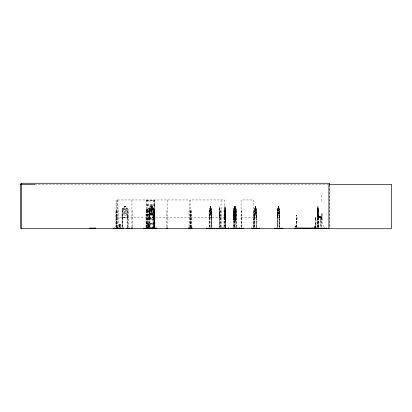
<?xml version="1.0" encoding="UTF-8"?>
<svg xmlns="http://www.w3.org/2000/svg" width="412" height="412" viewBox="0 0 412 412"><rect width="100%" height="100%" fill="white"/><g stroke="black" fill="none" stroke-linecap="round" stroke-linejoin="round"><path stroke-width="0.31" stroke-dasharray="2.06 1.54" d="M154.855 224.267L146.59 224.267L146.595 221.424M154.912 209.837L146.507 209.878L146.595 207.524M154.845 221.424L154.855 205.495L146.59 205.495L146.497 205.068L146.595 204.682L154.855 204.682M154.845 207.524L154.845 200.587M219.498 215.193L219.436 217.366M219.39 208.23L219.359 209.404L219.493 208.668M295.893 226.518C295.641 226.095 295.749 226.193 295.512 226.286M296.012 226.116L295.95 226.518M315.108 226.816C314.912 227.331 315.86 226.641 315.551 227.125M314.897 226.966L315.525 227.115L315.535 226.785M315.288 226.816L315.278 227.12L315.221 226.816M225.014 213.437L225.22 211.263M225.158 219.225L225.148 220.034L225.101 219.019M225.163 211.243L225.235 213.437M225.22 208.596L225.292 214.508L225.266 212.35M225.22 217.366L225.235 215.193M219.436 208.596L219.498 209.394M225.225 214.245L225.23 214.513L225.189 208.668M225.107 214.384L225.101 214.127L225.06 216.279M296.738 226.904L296.82 218.999A2.209 0.422 -90 0 0 296.82 215.873A2.209 0.422 -90 0 0 296.223 215.873A2.209 0.422 -90 0 0 296.223 218.999L296.31 227.512M296.877 226.904L296.954 218.999A2.209 0.422 -90 0 0 296.954 215.873A2.209 0.422 -90 0 0 296.357 215.873A2.209 0.422 -90 0 0 296.357 218.999L296.439 226.904M315.798 227.687L315.942 222.006L315.886 227.687M225.065 217.248L225.034 219.261L225.307 209.363L225.292 227.1M225.184 217.294L225.148 211.263L225.029 220.034L225.235 219.225M219.369 209.394L219.38 208.668M225.302 209.389L225.014 219.266L224.844 209.373M225.168 209.404L225.184 208.596M295.311 226.152L295.399 226.548M295.517 226.152L295.698 226.42M296.125 226.497L296.367 226.023M315.015 227.141L315.01 226.785L315.026 227.146M315.551 226.919L315.319 226.966M295.842 226.116L295.965 226.512M296.285 226.42L296.439 226.183M315.417 226.837L315.412 227.115M296.367 226.322L294.899 226.27L296.475 226.286M315.607 227.038L314.572 226.945L315.618 226.966M314.881 226.991L314.886 226.785M315.747 217.361C314.974 225.833 315.726 211.629 315.886 219.689A1.473 0.283 -90 0 1 315.942 222.006M225.122 209.394L225.189 206.422L225.261 208.668M146.595 223.474L154.855 223.448M146.507 209.899L146.595 210.372L154.855 210.372M318.219 217.366L318.368 215.203M318.358 215.193L318.291 217.366L317.611 217.366L317.534 215.193M119.722 227.707L119.871 224.123L119.547 227.707M148.634 227.11L148.758 224.123M225.137 219.962L225.024 214.127L225.019 214.384M295.703 226.116L295.605 226.116M295.399 226.265L295.244 226.399M296.279 226.214L296.305 226.456M148.485 227.11L148.727 224.123M211.263 217.366L211.258 208.596M235.906 217.366L235.901 208.596M256.166 217.366L256.362 209.373M279.207 217.294L279.403 215.193M279.228 217.366L279.491 209.373L279.506 227.1M295.981 226.502L296.037 226.157M317.534 209.394L317.853 208.596M317.606 209.394L317.688 208.596M233.439 213.437L233.697 211.263L235.685 211.263L235.906 213.437M233.506 213.437L233.764 211.263M234.413 208.596L234.186 215.203L235.443 215.193L235.762 213.452L235.762 209.394L235.247 211.382L234.737 209.347L235.108 211.886L234.675 214.492L235.237 212.35C236.102 219.395 235.613 207.463 235.463 206.422M235.638 217.294L236.004 215.203L235.721 217.366M235.654 217.366L235.973 215.193M319.357 216.82L319.733 216.82M322.236 213.663L321.875 213.591L321.875 220.08L322.236 220.013M295.394 226.234L295.636 226.42M119.331 227.11L119.784 224.123M148.217 227.11L148.67 224.123L147.949 227.11L148.603 224.123L148.974 224.123L149.669 227.11M119.217 227.11L119.758 224.123L120.088 224.123L120.695 227.707M148.104 227.11L148.644 224.123M119.063 227.11L119.727 224.123L119.022 227.11M234.325 213.437L235.443 213.452L235.443 209.394L234.33 209.394L234.33 213.452L233.918 215.177L234.299 222.207M153.928 217.294L154.454 215.193L154.454 209.404L153.928 208.668M151.76 208.596L153.995 208.596L154.552 209.373L154.552 215.203L153.97 217.366L148.366 217.366L147.666 215.203L147.666 209.363L148.413 208.596L149.736 208.596L149.71 206.422L152.811 206.422M154.855 218.576L146.59 218.576L146.492 218.983L146.59 219.395L154.855 219.395L154.845 228.073M153.12 217.294L153.831 215.203L153.171 217.366M209.564 209.394L209.77 208.596L210.254 208.596M209.636 209.394L209.842 208.596M234.207 209.394L234.48 208.596M254.467 209.394L254.74 208.596M254.539 209.394L254.75 208.668M279.424 215.203L279.295 217.366L277.724 217.366L277.508 209.363L277.729 208.596L278.213 208.596M277.528 209.394L277.801 208.596M277.595 209.394L277.806 208.668M233.779 219.962L233.491 209.373L233.748 208.596L234.897 208.596M233.516 209.404L233.815 208.596M233.583 209.404L233.831 208.668M235.607 220.034L235.906 219.225M154.902 210.135L146.538 210.11M278.167 208.668L277.848 209.394L277.817 227.1M146.523 204.96L154.891 204.918M146.523 223.731L154.943 223.793M225.091 219.282L225.184 222.207M315.71 217.387L315.886 219.689M153.8 201.01L154.521 201.01M153.8 214.904L154.521 214.904M295.981 226.42L295.558 226.348M151.688 215.193L152.713 213.452L149.777 213.452L149.777 209.394L152.708 209.394L152.708 227.089M146.981 201.01L148.263 201.01M146.981 214.904L148.263 214.904M154.845 214.446L146.579 214.297L154.943 214.57L146.497 214.57L154.845 214.482M149.88 217.366L149.283 215.203L149.283 209.363L149.937 208.596M149.34 209.394L149.963 208.668M122.055 227.1L122.065 209.373L122.699 208.596L124.089 208.596M122.73 208.596L122.065 209.373M122.158 209.404L122.761 208.668M147.733 209.394L148.438 208.668M154.835 201.015L146.605 201.015M154.835 214.91L146.615 214.904M235.515 208.668L235.535 206.422L234.304 206.422L233.923 213.452L234.33 215.193L234.325 219.236L235.092 219.236L234.629 217.248L233.975 219.282L234.449 216.743L234.026 214.116L234.613 216.279L235.324 214.168L234.788 216.758L235.309 219.158L235.092 215.177L235.499 213.452L235.443 209.347L234.794 211.382L234.124 209.389L234.634 211.871L234.093 214.379L234.366 214.446L234.809 212.35L235.51 214.461L234.969 211.886L235.494 209.471L235.092 208.668L235.118 206.422M322.169 220.08L322.169 213.524L321.844 213.56L321.865 220.08C322.972 220.013 321.381 219.107 322.189 219.503M150.694 214.276L150.988 214.451L151.946 212.35C152.641 215.744 154.732 214.837 152.316 211.871C154.588 209.09 152.692 208.132 151.977 211.382C151.276 208.142 149.262 209.064 151.595 211.886L150.426 214.379L150.715 214.503M34.757 184.561L328.246 184.561M146.579 200.747L154.943 200.675L146.579 200.768M146.538 205.238L154.912 205.212M210.182 206.422L210.893 206.422L210.872 208.668M124.13 206.494L126.02 206.494L125.995 208.668L126.994 209.394L126.994 213.452L125.995 215.193L124.13 215.193L123.131 213.452L123.131 209.394L124.13 208.668L124.089 206.422M152.754 206.494L149.777 206.494L149.803 208.668L148.758 209.394L148.758 213.452L149.777 215.193L152.708 215.193L153.578 213.452L153.578 209.394L152.708 208.668M210.208 206.494L210.872 206.494M234.33 206.494L235.515 206.494M255.105 206.494L255.775 206.494M278.167 206.494L278.831 206.494M317.791 206.494L318.1 206.494M210.311 206.86L210.697 206.86L210.697 207.581L210.311 207.581M255.213 206.86L255.595 206.86L255.595 207.581L255.213 207.581M127.38 208.596L126.062 208.596L126.087 206.422L124.064 206.422L124.064 208.596M149.896 208.596L151.065 208.596M210.826 208.596L211.33 208.596L211.511 209.404M235.118 208.596L235.968 208.596L236.153 209.404M254.673 208.596L255.157 208.596M255.723 208.596L256.228 208.596M278.785 208.596L279.29 208.596L279.47 209.404M318.038 208.596L318.358 209.404M122.73 208.668L127.354 208.668L128.019 209.394L128.019 227.1M148.413 208.668L153.97 208.668M209.78 208.668L211.32 208.668M233.764 208.668L235.958 208.668M254.678 208.668L256.218 208.668M277.739 208.668L279.279 208.668M317.616 208.668L318.28 208.668M147.666 209.363L147.759 227.1M149.283 209.363L149.716 209.409L150.792 211.382C151.601 208.215 153.882 208.982 151.194 211.871C154.114 214.961 151.436 215.651 150.761 212.35C149.927 215.661 147.517 214.94 150.349 211.886L149.051 209.389L149.36 209.342L149.381 227.1M211.464 209.373L211.541 227.1M233.491 209.373L233.542 227.1M234.186 209.363L234.279 227.1M236.004 209.363L235.973 227.1M236.174 209.373L235.978 217.366L233.743 217.366M277.508 209.363L277.595 227.1M146.59 209.553L154.855 209.553M117.693 210.692L118.568 210.692L118.568 227.089M122.055 210.692L122.699 210.692L122.699 228.361M128.111 210.692L127.473 210.692L127.473 227.1M131.907 210.692L132.51 210.692L132.51 227.089M146.657 210.692L146.023 210.692L146.023 227.089M147.759 210.692L148.397 210.692L148.397 227.1M149.381 210.692L149.999 210.692L149.999 227.1M152.708 210.692L153.944 210.692L153.944 227.1M167.246 210.692L166.649 210.692L166.649 227.089M189.659 210.692L189.057 210.692L189.057 227.089M209.636 210.692L210.032 210.692L210.032 227.1M219.405 210.692L219.678 210.692L219.642 228.361M221.084 210.692L220.451 210.692L220.451 227.089M224.679 210.692L224.04 210.692L224.04 227.089M224.916 210.692L225.534 210.692L225.524 227.1M233.542 210.692L233.98 210.692L233.98 228.361M234.279 210.692L234.675 210.692L234.675 227.1M241.092 210.692L241.463 210.692L241.463 227.089M254.539 210.692L254.93 210.692L254.93 227.1M256.269 210.692L256.666 210.692L256.666 227.1M277.595 210.692L277.992 210.692L277.992 227.1M317.606 210.692L317.904 210.692L317.904 227.1M318.301 210.692L318.6 210.692L318.6 227.1M233.712 211.335L235.664 211.335M321.937 214.189L322.199 213.663M147.666 215.203L148.392 217.366M149.283 215.203L149.963 217.294M209.636 227.1L209.543 209.363L209.832 217.366M211.464 215.203L211.335 217.366L209.765 217.366L209.564 215.193M225.21 215.177L225.137 213.437L225.112 217.366M233.558 215.203L233.81 217.366M254.539 227.1L254.446 209.363L254.75 217.294M256.362 215.203L256.233 217.366L254.668 217.366M277.508 215.203L277.796 217.366M319.454 216.676L320.922 216.676M321.108 216.676L321.937 216.676M319.454 216.954L320.922 216.954M321.108 216.954L321.937 216.954M122.73 217.294L127.354 217.294L128.086 215.203L127.375 217.366L122.683 217.366L122.065 215.203L122.761 217.294M148.413 217.294L153.97 217.294M209.78 217.294L211.32 217.294M233.764 217.294L235.958 217.294M254.678 217.294L256.218 217.294M277.739 217.294L279.279 217.294M317.616 217.294L318.28 217.294M320.649 217.32L321.386 217.32M224.916 217.366L224.844 206.422L224.916 227.1M116.055 217.624L189.654 217.624M190.483 217.624L224.617 217.624M241.092 217.624L253.586 217.624M146.533 218.86L154.912 218.86M146.538 219.132L154.912 219.112M233.48 219.266L233.413 213.426M233.712 219.962L235.664 219.962M234.299 220.034L233.702 220.034L233.413 219.266L233.769 220.034M235.051 220.034L235.674 220.034L235.937 219.256L235.638 208.668M234.464 221.048L234.953 221.048L234.953 221.769L234.464 221.769M315.602 219.689A1.473 0.283 -90 0 0 315.546 222.006L315.515 227.687M234.258 222.135L235.092 222.135M234.232 222.207L235.118 222.207L235.092 219.962L235.499 219.236L235.092 209.394M146.533 223.984L154.912 223.984M295.069 226.919L297.49 226.919M314.68 227.393L316.292 227.393L316.292 228.16M151.688 208.668L152.713 209.394M127.354 208.596L128.086 209.363L128.111 227.1M153.151 208.596L153.831 209.373L153.867 227.1M153.12 208.668L153.758 209.404L153.738 215.193M324.017 227.264L319.542 216.82M151.08 215.193L150.21 213.452L150.21 209.394L151.08 208.668L151.065 206.422M278.764 208.668L279.099 209.471L278.692 211.871L279.109 214.461L278.553 212.35L277.997 214.379L278.43 211.886L278.023 209.389L278.563 211.382L279.058 209.353L278.764 215.193L278.167 215.193L277.848 213.452M235.649 208.596L235.973 209.394M149.34 215.193L149.922 217.366M279.218 208.596L279.403 209.404M256.161 208.596L256.413 209.404M256.151 208.668L256.269 227.1M149.633 227.11L148.969 224.123L149.474 227.11M254.786 213.452L255.105 215.193L255.703 215.193L256.022 213.452L255.723 206.422M234.526 213.452L234.845 215.193M209.883 213.452L210.208 215.193L210.8 215.193L211.119 213.452L210.826 206.422M148.912 224.123L149.546 228.305M120.659 228.305L120.026 224.123L120.258 227.707M295.837 226.42L295.826 226.1M235.618 211.263L235.839 213.437M233.583 215.193L233.831 217.294M318.213 208.596L318.285 209.404M254.467 215.193L254.734 217.366M234.279 215.193L234.474 217.366M234.207 215.193L234.407 217.366M149.098 227.11L148.856 224.123L148.948 227.11M317.662 213.452L318.028 215.193L318.038 206.422M317.683 217.366L317.523 209.363L317.606 227.1M119.938 224.123L120.083 227.707M315.546 222.006L315.602 227.687M225.096 215.193L225.184 217.366M219.364 217.366L219.503 209.363L219.447 227.1M329.868 185.194L329.868 228.361M329.615 184.561L329.615 228.361M321.721 195.345L321.721 202.199M321.386 227.136L321.108 216.398L320.649 217.134L320.649 227.136M321.247 217.32L321.247 227.136M320.788 217.32L320.788 227.136M318.533 210.692L318.533 228.361M318.373 227.1L318.296 209.373L318.301 227.1M318.1 208.668L318.11 206.422L317.781 206.422L317.673 227.1M317.853 206.422L317.863 208.668M317.832 210.692L317.832 227.1M315.87 227.393L315.87 228.16M315.056 227.573L315.056 226.713L314.825 227.573M314.928 226.713L314.953 227.573M295.641 226.873L295.641 225.905L295.291 225.905L295.291 226.873M295.445 225.905L295.481 226.873M279.722 227.1L279.722 210.692L279.326 210.692L279.326 227.1M279.547 210.692L279.547 228.361M278.852 208.596L278.852 206.422L278.146 206.422L278.146 208.596M278.785 206.422L278.831 208.668M278.213 206.422L278.234 208.668M277.77 210.692L277.77 227.1M256.491 210.692L256.491 228.361M255.775 208.668L255.795 206.422L255.085 206.422L254.755 227.1L254.714 210.692M255.157 206.422L255.177 208.668M253.746 227.089L253.746 210.692L253.375 210.692L253.375 227.089M253.586 227.089L253.586 199.959L241.092 199.959L241.092 227.089M241.252 210.692L241.298 227.089M236.406 227.1L236.406 210.692L235.752 210.692L235.752 227.1M236.231 210.692L236.231 228.361M235.185 206.422L235.159 208.668M235.02 219.962L235.051 222.207M234.897 206.422L234.917 208.668M234.825 206.422L234.495 227.1M234.845 209.394L234.845 213.452M234.402 206.494L234.402 208.668M234.454 210.692L234.454 227.1M233.769 210.692L233.758 227.1M225.41 210.692L225.41 228.361M225.168 209.373L225.143 228.361M224.679 227.089L224.617 199.959L190.483 199.959L190.483 227.089M224.102 210.692L224.102 227.089M221.084 199.959L221.084 227.089M220.971 210.692L220.971 227.089M220.564 210.692L220.564 227.089M219.478 208.668L219.38 206.422L219.411 227.1M211.763 227.1L211.763 210.692L211.366 210.692L211.366 227.1M211.588 210.692L211.588 228.361M210.275 206.494L210.275 208.668M210.254 206.422L209.883 209.394L209.857 227.1M209.811 210.692L209.811 227.1M191.122 227.089L191.122 210.692L190.37 210.692L190.37 227.089M191.06 210.692L191.06 227.089M191.003 210.692L191.003 227.089M190.89 210.692L190.89 227.089M190.545 210.692L190.545 227.089M189.654 227.089L189.654 199.959L116.055 199.959L116.055 227.089M167.246 199.959L167.246 227.089M154.917 227.089L154.917 210.692L154.103 210.692L154.103 227.1M154.721 210.692L154.721 227.1M154.582 210.692L154.582 227.1M154.32 199.959L154.32 227.089M154.243 210.692L154.243 228.361M153.377 210.692L153.377 228.361M153.305 199.959L153.3 227.1M152.764 206.422L152.811 208.596M152.708 206.494L152.754 208.668M151.76 206.422L151.781 208.596M151.688 206.494L151.714 208.668M151.688 209.394L151.688 213.452M151.374 206.86L151.348 207.581M151.127 206.494L151.127 208.668M151.08 209.394L151.08 213.452M151.024 206.422L151.024 208.596M149.86 210.692L149.86 227.1M149.52 210.692L149.52 227.1M148.32 210.692L148.32 227.1M147.836 210.692L147.836 227.1M147.233 227.089L147.007 199.959M146.657 199.959L146.595 228.073M146.543 210.692L146.543 227.089M146.136 210.692L146.136 227.089M131.907 199.959L131.912 227.089M127.56 210.692L127.56 227.1M122.606 210.692L122.606 227.1M122.132 209.404L122.148 227.1M117.966 199.959L117.925 227.089M117.693 199.959L117.693 227.089M116.663 227.089L116.668 210.692L115.937 210.692L115.937 227.089M116.575 210.692L116.575 227.089M116.457 210.692L116.457 227.089L116.431 199.959M219.416 213.452L219.405 215.193L219.405 213.452M317.791 209.389L317.822 214.513L318.007 212.35C318.327 220.034 318.347 203.986 318.012 211.382L317.832 209.342L317.791 213.452L317.791 209.394M210.063 209.389C210.815 210.65 209.409 218.478 210.594 212.35L211.114 214.503L210.733 211.871L211.129 209.389L210.604 211.382L210.063 209.389M254.961 209.389C255.713 210.65 254.312 218.478 255.497 212.35L256.017 214.503L255.631 211.871L256.032 209.389L255.507 211.382L254.961 209.389M126.85 214.379L126.206 214.451L125.109 212.35C124.336 215.677 121.9 214.93 124.681 211.871C122.06 208.997 124.28 208.199 125.073 211.382C125.845 208.215 128.204 208.972 125.505 211.886L126.85 214.379M146.605 214.173L154.845 214.178L146.615 214.178M125.66 206.86L124.46 206.86L124.46 207.581L125.66 207.581L125.66 206.86M152.419 206.86L150.123 206.86L150.123 207.581L152.419 207.581L152.419 206.86M235.334 206.86L234.469 206.86L234.469 207.581L235.334 207.581L235.334 206.86M278.656 206.86L278.27 206.86L278.27 207.581L278.656 207.581L278.656 206.86M125.995 209.394L124.13 209.394L124.13 213.452L125.995 213.452L125.995 209.394M210.8 209.394L210.208 209.394L210.208 213.452L210.8 213.452L210.8 209.394M255.703 209.394L255.105 209.394L255.105 213.452L255.703 213.452L255.703 209.394M278.764 209.394L278.167 209.394L278.167 213.452L278.764 213.452L278.764 209.394M319.635 216.315L319.454 217.325L319.635 216.315M319.13 217.536A0.829 0.829 0 0 0 320.371 216.82A0.829 0.829 0 0 0 319.13 216.104A0.829 0.829 0 0 0 319.13 217.536"/><path stroke-width="0.62" d="M114.495 228.346L114.495 227.996M119.856 228.346L119.861 227.996M150.432 228.346L150.432 227.996M221.96 228.346L221.97 227.996M228.588 228.346L228.593 227.996M326.84 228.006L326.871 228.341L314.377 228.346L314.423 227.996M320.958 228.346L320.984 228.16M206.448 228.361L214.858 228.305M212.875 228.305L212.891 227.996M231.183 228.305L231.199 227.996M259.761 228.305L251.361 228.305M251.444 228.305L251.459 227.996M274.5 228.305L282.905 228.325M238.78 228.305L238.8 227.996M230.529 228.305L243.466 228.315L243.497 227.996M295.059 228.202L313.352 228.346L295.002 228.336L295.054 228.068L313.316 228.068L313.274 228.361L313.316 228.068M295.224 228.346L295.054 228.068M295.533 228.351L295.703 228.068L295.625 228.346M312.62 228.351L312.79 228.068L312.713 228.346M314.639 228.346L326.731 228.336M326.386 228.346L326.417 228.006M147.367 228.305L147.414 227.996M117.523 228.305L117.533 228.027M188.408 228.361L191.966 228.027M123.26 228.315L123.301 228.027M148.531 228.315L148.464 227.903M190.998 228.315L190.952 227.903M117.513 228.346L117.636 227.81M131.454 228.361L131.768 228.315M131.758 228.305L131.727 227.81M188.65 228.315L188.691 228.027M146.528 228.315L146.569 228.027M191.235 228.315L191.281 228.027M21.887 183.731L20.6 183.731L20.6 228.361L328.972 228.361M20.6 184.561L34.732 184.561M146.595 228.073L154.845 228.073M146.579 228.191L154.861 228.191M314.665 228.243L326.855 228.243M123.301 228.269L113.233 228.346L113.233 227.996M126.865 228.027L129.744 228.315M228.737 228.305L216.207 228.346L216.207 227.996M324.419 228.315L324.378 228.027M189.839 228.315L189.793 228.027L189.705 228.361M167.663 228.346L167.427 228.315M225.678 228.315L225.637 228.027M153.171 228.315L153.238 227.903M148.351 228.305L148.387 227.903M145.101 228.315L145.06 228.027L145.019 228.361M156.957 228.315L143.803 228.346L143.809 227.996M156.761 228.315L156.725 228.027M239.212 228.315L239.197 228.027M282.817 228.305L282.802 227.996M276.483 228.305L276.467 227.996M253.509 228.315L253.514 227.903M233.166 228.305L233.151 227.996M208.523 228.305L208.508 227.996M313.228 228.346L313.192 228.068L313.146 228.351M167.385 228.269L167.385 228.027M153.444 228.269L153.444 228.027M321.793 228.305L321.782 227.996M222.109 228.315L222.109 227.996M121.123 228.315L121.123 227.996M329.615 184.561L329.615 183.268L21.326 183.268L21.326 228.361M324.332 227.996L324.332 228.361M318.522 227.903L318.522 228.361M318.296 227.903L318.296 228.361M317.909 227.903L317.909 228.361M317.683 227.903L317.704 228.361M315.206 227.996L315.206 228.361M280.85 227.996L280.85 228.361M279.527 227.903L279.527 228.361M279.305 227.903L279.305 228.361M278.012 227.903L278.012 228.361M277.791 227.903L277.791 228.361M274.521 227.996L274.521 228.361M259.74 227.996L259.74 228.361M257.794 227.996L257.794 228.361M256.47 227.903L256.47 228.361M256.249 227.903L256.249 228.361M256.043 227.996L256.043 228.361M254.951 227.903L254.951 228.361M254.734 227.903L254.734 228.361M253.354 227.903L253.406 228.361M251.341 227.996L251.351 228.361M241.489 227.903L241.489 228.361M241.324 227.903L241.324 228.361M239.48 227.996L239.48 228.361M239.176 227.996L239.176 228.361M237.533 227.996L237.533 228.361M236.694 227.996L236.694 228.361M236.21 227.903L236.21 228.361M235.988 227.903L235.937 228.361M235.726 227.903L235.726 228.361M234.691 227.903L234.691 228.361M234.474 227.903L234.474 228.361M234.006 227.903L234.006 228.361M233.795 227.903L233.795 228.361M233.037 227.996L233.037 228.361M230.555 227.996L230.555 228.361M228.732 227.996L228.742 228.361M228.341 227.996L228.341 228.361M225.591 227.996L225.591 228.361M225.524 227.903L225.524 228.361M225.41 227.903L225.41 228.361M225.292 227.903L225.292 228.361M225.143 227.903L225.143 228.361M224.916 227.903L224.916 228.361M224.035 227.903L224.035 228.361M223.974 227.903L223.974 228.361M223.834 227.996L223.834 228.361M222.835 227.996L222.83 228.361M222.727 227.996L222.727 228.361M221.718 227.996L221.718 228.361M220.508 227.903L220.508 228.361M220.394 227.903L220.394 228.361M219.673 227.903L219.642 228.361M219.452 227.996L219.452 228.361M219.447 227.903L219.411 228.361M214.837 227.996L214.837 228.361M211.567 227.903L211.567 228.361M211.346 227.903L211.346 228.361M210.053 227.903L210.053 228.361M209.832 227.903L209.832 228.361M206.556 227.996L206.556 228.361M192.002 227.996L192.002 228.361M191.328 227.996L191.328 228.361M191.189 227.903L191.127 228.361M191.065 227.903L191.065 228.361M190.617 227.81L190.617 228.361M189.572 227.996L189.572 228.361M189.329 227.81L189.329 228.361M188.99 227.903L188.99 228.361M188.727 227.996L188.727 228.361M167.293 227.996L167.339 228.361M167.241 227.81L167.241 228.361M166.577 227.903L166.582 228.361M156.689 227.996L156.689 228.361M155.087 227.996L155.087 228.361M154.984 227.903L154.984 228.361M154.227 227.996L154.268 228.361M154.186 227.903L154.186 228.361M154.047 227.903L154.047 228.361M153.398 227.996L153.357 228.361L153.315 227.903M152.852 227.996L152.852 228.361L152.764 228.027M152.728 227.996L152.728 228.361M152.641 227.903L152.641 228.361M151.374 227.996L151.374 228.361M150.056 227.903L150.056 228.361M149.917 227.903L149.917 228.361M148.845 227.996L148.845 228.361M148.299 227.996L148.299 228.361M147.738 227.81L147.738 228.361M147.238 227.903L147.228 228.361M146.615 227.996L146.615 228.361M146.075 227.903L146.075 228.361M145.961 227.903L145.961 228.361M132.638 227.81L132.638 228.361M132.576 227.903L132.576 228.361M131.861 227.996L131.819 228.361M129.435 227.996L129.435 228.361M127.499 227.903L127.499 228.361M127.406 227.903L127.406 228.361M126.824 227.996L126.824 228.361M123.343 227.996L123.343 228.361M122.761 227.903L122.761 228.361M122.668 227.903L122.668 228.361M120.731 227.996L120.731 228.361M118.635 227.903L118.635 228.361M117.93 227.903L117.92 228.361M117.878 227.996L117.878 228.361M117.698 227.903L117.693 228.361M117.018 227.81L117.018 228.361M116.668 227.903L116.632 228.361M116.519 227.903L116.519 228.361M116.436 227.903L116.426 228.361M116.107 227.81L116.107 228.361M114.299 227.996L114.299 228.361M95.548 227.81L95.548 228.361M94.26 227.81L94.26 228.361M93.689 227.996L93.689 228.361M93.349 227.996L93.349 228.361M92.314 227.996L92.314 228.361M91.974 227.996L91.964 228.361M91.603 227.996L91.588 228.361M91.253 227.996L91.253 228.361M90.187 227.996L90.187 228.361M89.852 227.996L89.852 228.361M391.4 184.561L328.889 184.561L328.889 228.732L391.4 228.732L391.4 184.561M147.007 228.361L147.007 227.903L147.002 228.361"/></g></svg>
